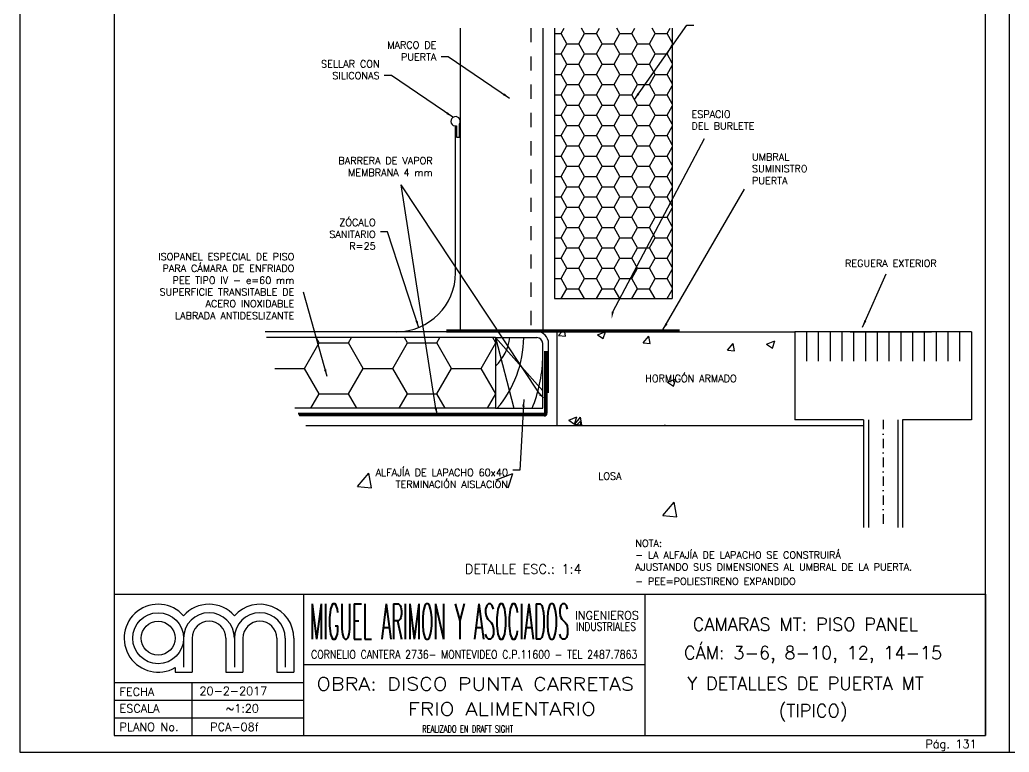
# Model space of a CAD drawing. Extents: x 2682 to 23682, y -29604 to -17724.
# Drawn here: x 2682 to 6882, y -29604 to -26497 of the extents above; entities that cross this region are included whole.
import ezdxf
from ezdxf.enums import TextEntityAlignment as Align

# ---------------------------------------------------------------- set-up
doc = ezdxf.new("R2010")
doc.units = 0
doc.header["$MEASUREMENT"] = 0
doc.linetypes.add('CEN5', pattern=[80, 40, -20, 0, -20])
doc.linetypes.add('PUN20 - - - -', pattern=[120, 60, -60])
doc.layers.get('0').update_dxf_attribs({"linetype": 'CONTINUOUS'})
for name, color, linetype in [('0.25', 50, 'CONTINUOUS'), ('0.35', 7, 'CONTINUOUS'), ('0.45', 23, 'CONTINUOUS'), ('0.6', 15, 'CONTINUOUS'), ('A_tabiq-paneles-fino', 10, 'CONTINUOUS'), ('AABERTURA FINO', 41, 'CONTINUOUS'), ('AISLACIÓN MT', 30, 'CONTINUOUS'), ('Eq_camaras', 3, 'CONTINUOUS'), ('FI', 2, 'CONTINUOUS'), ('GR', 9, 'CONTINUOUS'), ('MA', 15, 'CONTINUOUS'), ('MF', 19, 'CONTINUOUS'), ('TX', 13, 'CONTINUOUS')]:
    doc.layers.add(name, color=color, linetype=linetype)
doc.styles.add('ROMANS', font='romans')
doc.styles.get("Standard").update_dxf_attribs({"font": 'ITALIC'})
doc.dimstyles.new('RPM 1-50', dxfattribs={"dimscale": 20, "dimtxt": 1.5, "dimasz": 1.5, "dimexe": 1, "dimexo": 2, "dimgap": 1, "dimtad": 0, "dimdec": 0, "dimtxsty": 'ROMANS', "dimcen": 1.5, "dimclrd": 256, "dimclre": 256, "dimclrt": 256, "dimadec": 0, "dimazin": 0, "dimtfac": 1, "dimtdec": 0, "dimtix": 1, "dimtmove": 2, "dimatfit": 0, "dimfxl": 1, "dimtolj": 1, "dimlwd": -1, "dimlwe": -1, "dimarcsym": 0})
doc.dimstyles.get("Standard").update_dxf_attribs({"dimtxt": 0.18, "dimasz": 0.18, "dimexe": 0.18, "dimexo": 0.0625, "dimgap": 0.09, "dimtad": 0, "dimtih": 1, "dimtoh": 1, "dimdec": 4, "dimzin": 0, "dimdsep": 46, "dimtxsty": 'Standard', "dimcen": 0.09, "dimadec": 0, "dimazin": 0, "dimtfac": 1, "dimtdec": 4, "dimtofl": 0, "dimtmove": 0, "dimatfit": 3, "dimfxl": 1, "dimtolj": 1, "dimtzin": 0, "dimarcsym": 0})

msp = doc.modelspace()

# ---------------------------------------------------------------- hatches: boundary and pattern name
at = {"layer": 'AABERTURA FINO'}
h = msp.add_hatch(dxfattribs=at)
h.set_pattern_fill('HONEY', color=256, scale=400, style=0)
h.set_pattern_definition([(0, (30654.474, -14993.83), (75, 43.30127), [50, -100]), (120, (30654.474, -14993.83), (-75, 43.30127), [50, -100]), (60, (30654.474, -14993.83), (2e-07, 86.60254), [-100, 50])])
h.paths.add_polyline_path([(4951.71611, -27679.58866), (4951.71611, -26531.89798), (5451.71611, -26531.89798), (5451.71611, -27679.58866)])

# ---------------------------------------------------------------- linework, layer by layer
at = {"layer": '0.25'}
for p, q in [((4535.48935, -26946.58925), (4535.48935, -26994.25198)), ((4548.4277, -26994.25198), (4548.4277, -26938.18451)), ((4535.48935, -26994.25198), (4548.4277, -26994.25198)), ((4493.0288, -27812.04141), (5482.9522, -27812.04141)), ((4493.0288, -27816.04141), (5482.9522, -27816.04141)), ((4493.0288, -27820.04141), (5482.9522, -27820.04141))]:
    msp.add_line(p, q, dxfattribs=at)
msp.add_arc((4531.82084, -26927.22849), 19.89528, 326.58602814, 280.62564746, dxfattribs=at)
at = {"layer": '0.6'}
for p, q in [((3082.03522, -23793.22941), (3082.03522, -28933.22941)), ((6782.03522, -29533.22941), (6782.03522, -23793.22941)), ((3082.03522, -28933.22941), (6782.03522, -28933.22941)), ((3082.03522, -28933.22941), (3082.03522, -29533.22941)), ((3888.43473, -29533.22941), (3888.43473, -28933.22941)), ((5335.23498, -28933.22941), (5335.23498, -29533.22941)), ((6782.03522, -28933.22941), (6782.03522, -29533.22941)), ((3413.23502, -29120.4293), (3413.23502, -29264.42921)), ((3557.23493, -29120.4293), (3557.23493, -29264.42921)), ((3629.23489, -29120.4293), (3629.23489, -29264.42921)), ((3773.2348, -29120.4293), (3773.2348, -29264.42921)), ((3845.23476, -29120.4293), (3845.23476, -29264.42921)), ((3341.23506, -29245.13688), (3341.23506, -29264.42921)), ((3341.23506, -29264.42921), (3413.23502, -29264.42921)), ((3557.23493, -29264.42921), (3629.23489, -29264.42921)), ((3773.2348, -29264.42921), (3845.23476, -29264.42921)), ((5335.23498, -29233.22941), (3888.43473, -29233.22941)), ((3082.03522, -29307.62918), (3888.43473, -29307.62918)), ((3082.03522, -29533.22941), (6782.03522, -29533.22941)), ((3082.03522, -29533.22941), (6782.03522, -29533.22941))]:
    msp.add_line(p, q, dxfattribs=at)
msp.add_circle((3269.23511, -29120.4293), 71.99996, dxfattribs=at)
for centre, radius, start, end in [((3269.23511, -29120.4293), 143.99991, 41.40962211, 300), ((3485.23498, -29120.4293), 143.99991, 41.40962211, 138.59037789), ((3701.23485, -29120.4293), 143.99991, 0, 138.59037789), ((3485.23498, -29120.4293), 71.99996, 0, 180), ((3701.23485, -29120.4293), 71.99996, 0, 180)]:
    msp.add_arc(centre, radius, start, end, dxfattribs=at)
at = {"layer": 'A_tabiq-paneles-fino'}
for p, q in [((4701.71611, -27845.04141), (4901.71611, -28070.40851)), ((4701.71611, -27845.04141), (4779.83124, -28145.04141)), ((4701.71611, -27845.04141), (4701.71611, -28145.04141)), ((4701.71611, -27845.04141), (4876.71611, -27845.04141)), ((4901.71611, -28145.04141), (4901.71611, -27870.04141)), ((4701.71611, -28145.04141), (4901.71611, -28145.04141))]:
    msp.add_line(p, q, dxfattribs=at)
for centre, radius, start, end in [((4545.83153, -27812.11545), 219.33858, 315.29214318, 351.36642361), ((4349.83066, -27839.83857), 471.40262, 319.65146437, 359.36761748), ((4876.71611, -27870.04141), 25, 0, 90), ((4310.24599, -27917.41199), 591.77873, 337.37780498, 358.14953128)]:
    msp.add_arc(centre, radius, start, end, dxfattribs=at)
at = {"layer": 'AABERTURA FINO'}
for p, q in [((3952.46298, -27867.39516), (3939.55704, -27845.04141)), ((4077.46301, -27867.39511), (4090.36892, -27845.04141)), ((4327.46298, -27867.39516), (4314.55704, -27845.04141)), ((4452.463, -27867.3951), (4465.36892, -27845.04141)), ((4702.463, -27867.39511), (4689.55709, -27845.04141)), ((3889.96301, -27975.64828), (3952.46301, -27867.39511)), ((3952.46304, -27867.39516), (4077.46304, -27867.39516)), ((4139.96298, -27975.64834), (4077.46298, -27867.39516)), ((4264.963, -27975.64828), (4327.463, -27867.39511)), ((4327.46304, -27867.39515), (4452.46304, -27867.39515)), ((4514.96298, -27975.64833), (4452.46298, -27867.39516)), ((4639.96303, -27975.64823), (4702.46303, -27867.39506)), ((3764.96304, -27975.64833), (3889.96304, -27975.64833)), ((3952.46298, -28083.90151), (3889.96298, -27975.64834)), ((4077.46301, -28083.90146), (4139.96301, -27975.64828)), ((4139.96304, -27975.64833), (4264.96304, -27975.64833)), ((4327.46298, -28083.90151), (4264.96298, -27975.64833)), ((4452.463, -28083.90146), (4514.963, -27975.64828)), ((4514.96306, -27975.64828), (4639.96306, -27975.64828)), ((4702.46301, -28083.90146), (4639.96301, -27975.64828)), ((3917.1639, -28145.04141), (3952.4631, -28083.90141)), ((3952.46304, -28083.90151), (4077.46304, -28083.90151)), ((4112.76212, -28145.04141), (4077.46298, -28083.90151)), ((4292.16377, -28145.04141), (4327.46297, -28083.90141)), ((4327.46304, -28083.9015), (4452.46304, -28083.9015)), ((4487.76212, -28145.04141), (4452.46298, -28083.90151)), ((4667.16377, -28145.04141), (4702.46297, -28083.9014)), ((4667.16383, -28145.04141), (4702.463, -28083.90145))]:
    msp.add_line(p, q, dxfattribs=at)
at = {"layer": 'AISLACIÓN MT'}
for p, q in [((4551.71611, -26531.89798), (4551.71611, -27820.04141)), ((4901.71611, -26531.89798), (4901.71611, -27826.74014)), ((4951.71611, -26531.89798), (4951.71611, -27679.58866)), ((5451.71611, -26531.89798), (5451.71611, -27679.58866)), ((4951.71611, -27679.58866), (5451.71611, -27679.58866)), ((4701.71611, -27845.04141), (3729.04193, -27845.04141)), ((4701.71611, -28145.04141), (3850.2094, -28145.04141))]:
    msp.add_line(p, q, dxfattribs=at)
at = {"layer": 'Eq_camaras'}
for p, q in [((4909.4782, -27902.94045), (4909.4782, -28166.28662)), ((4911.4782, -27902.94045), (4911.4782, -28166.28662)), ((4913.4782, -27902.94045), (4913.4782, -28166.28662)), ((4915.4782, -27902.94045), (4915.4782, -28166.28662)), ((4917.4782, -27902.94045), (4917.4782, -28166.28662)), ((4919.4782, -27902.94045), (4919.4782, -28166.28662)), ((4908.4782, -28167.28662), (3863.33175, -28167.28662)), ((4908.4782, -28169.28662), (3864.54409, -28169.28662)), ((4908.4782, -28171.28662), (3865.76187, -28171.28662)), ((4908.4782, -28173.28662), (3866.98514, -28173.28662)), ((4908.4782, -28175.28662), (3868.21389, -28175.28662)), ((4908.4782, -28177.28662), (3869.44816, -28177.28662))]:
    msp.add_line(p, q, dxfattribs=at)
for radius in [1, 3, 5, 7, 9, 11]:
    msp.add_arc((4908.4782, -28166.28662), radius, 270, 0, dxfattribs=at)
at = {"layer": 'FI'}
for p, q in [((2682.02535, -23663.99649), (2682.02535, -29603.99649)), ((6882.01548, -23663.99649), (6882.01548, -29603.99649)), ((6882.03522, -23663.99649), (6882.03522, -29603.99649)), ((3377.23504, -29120.4293), (3377.23504, -29243.36779)), ((3593.23491, -29120.4293), (3593.23491, -29243.36779)), ((3809.23478, -29120.4293), (3809.23478, -29243.36779)), ((3411.76899, -29307.62918), (3411.76899, -29533.22941)), ((3082.03522, -29382.82918), (3888.43473, -29382.82918)), ((3082.03522, -29458.02918), (3888.43473, -29458.02918)), ((2682.02535, -29603.99649), (6882.03522, -29603.99649)), ((4474.26003, -29603.99649), (6882.03522, -29603.99649)), ((6882.01548, -29603.99649), (11082.02535, -29603.99649))]:
    msp.add_line(p, q, dxfattribs=at)
msp.add_circle((3269.23511, -29120.4293), 107.99994, dxfattribs=at)
for centre in [(3485.23498, -29120.4293), (3701.23485, -29120.4293)]:
    msp.add_arc(centre, 107.99994, 0, 180, dxfattribs=at)
at = {"layer": 'GR'}
for p, q in [((4531.82084, -27570.04141), (4531.82084, -26945.99113)), ((4876.71611, -27820.04141), (3723.0614, -27820.04141)), ((4963.51496, -28219.12749), (4963.51496, -27820.04141)), ((4963.51496, -27820.04141), (5971.71611, -27820.04141)), ((4926.71611, -28079.1329), (4926.71611, -27870.04141)), ((6264.21611, -28219.12749), (3896.57133, -28219.12749))]:
    msp.add_line(p, q, dxfattribs=at)
for centre, radius, start, end in [((4281.82084, -27570.04141), 250, 270, 0), ((4876.71611, -27870.04141), 50, 0, 90)]:
    msp.add_arc(centre, radius, start, end, dxfattribs=at)
at = {"layer": 'MA'}
msp.add_line((3082.03522, -29307.62918), (3888.43473, -29307.62918), dxfattribs=at)
at = {"layer": 'MF', "linetype": 'PUN20 - - - -'}
msp.add_line((4851.71611, -26531.89798), (4851.71611, -27820.04141), dxfattribs=at)
at = {"layer": 'MF'}
for p, q in [((4969.09437, -27835.86193), (4998.98021, -27838.4766)), ((4969.09441, -27835.8619), (4982.36938, -27820.04141)), ((4998.90562, -27838.38303), (4995.52229, -27820.04141)), ((5133.66664, -27832.67995), (5158.53777, -27849.45574)), ((5133.66669, -27832.67998), (5166.59129, -27820.04141)), ((5158.46296, -27849.36285), (5168.30144, -27820.04141)), ((5327.7245, -27867.23797), (5351.82904, -27838.51131)), ((5357.53568, -27869.75938), (5351.7544, -27838.41804)), ((6721.71611, -27820.04141), (5971.71611, -27820.04141)), ((5971.71611, -27820.04141), (5971.71611, -28194.05467)), ((6021.71611, -27820.04141), (6021.71611, -27945.04141)), ((6071.71611, -27820.04141), (6071.71611, -27945.04141)), ((6121.71611, -27820.04141), (6121.71611, -27945.04141)), ((6171.71611, -27820.04141), (6171.71611, -27945.04141)), ((6206.88523, -27820.04141), (6551.78131, -27820.04141)), ((6221.71611, -27820.04141), (6221.71611, -27945.04141)), ((6271.71611, -27820.04141), (6271.71611, -27945.04141)), ((6321.71611, -27820.04141), (6321.71611, -27945.04141)), ((6371.71611, -27820.04141), (6371.71611, -27945.04141)), ((6421.71611, -27820.04141), (6421.71611, -27945.04141)), ((6721.71611, -27820.04141, 0.00009), (6421.71611, -27820.04141)), ((6471.71611, -27820.04141), (6471.71611, -27945.04141)), ((6521.71611, -27820.04141), (6521.71611, -27945.04141)), ((6571.71611, -27820.04141), (6571.71611, -27945.04141)), ((6621.71611, -27820.04141), (6621.71611, -27945.04141)), ((6671.71611, -27820.04141), (6671.71611, -27945.04141)), ((6721.71611, -27820.04141), (6721.71611, -28194.05467)), ((5327.72446, -27867.238), (5357.6103, -27869.85267)), ((5686.35459, -27898.61404), (5710.45913, -27869.88737)), ((5716.16575, -27901.13573), (5710.38447, -27869.79438)), ((5852.23136, -27872.72382), (5877.10249, -27889.49961)), ((5852.23141, -27872.72384), (5887.24068, -27859.28505)), ((5877.02764, -27889.40728), (5887.1658, -27859.1927)), ((5686.35455, -27898.61407), (5716.24039, -27901.22874)), ((5432.12017, -28033.9894), (5456.9913, -28050.76519)), ((5432.12022, -28033.98942), (5467.12949, -28020.55062)), ((5456.91632, -28050.67253), (5467.05448, -28020.45795)), ((5012.00903, -28195.255), (5047.01829, -28181.8162)), ((5036.80501, -28211.93778), (5046.94317, -28181.7232)), ((5012.00898, -28195.25498), (5036.8801, -28212.03076)), ((5038.47003, -28211.958), (5068.35588, -28214.57267)), ((5038.47008, -28211.95797), (5062.57461, -28183.2313)), ((5042.80021, -28219.12749), (5062.98776, -28198.08773)), ((5068.28099, -28214.47915), (5062.49971, -28183.13781)), ((5065.37015, -28219.12749), (5062.91214, -28197.99855)), ((5417.41187, -28219.12749), (5421.20471, -28214.60737)), ((5421.98076, -28219.12749), (5421.12978, -28214.51416)), ((6264.21611, -28194.05467), (5971.71611, -28194.05467)), ((6264.21611, -28194.05467), (6264.21611, -28650.91147)), ((6284.21611, -28194.05467), (6284.21611, -28650.91147)), ((6409.21611, -28194.05467), (6409.21611, -28650.91147)), ((6429.21611, -28194.05467), (6429.21611, -28650.91147)), ((6721.71611, -28194.05467), (6429.21611, -28194.05467)), ((4115.65394, -28476.98073), (4163.86301, -28419.5274)), ((4175.43169, -28482.17135), (4163.86913, -28419.48866)), ((4704.71343, -28448.92341), (4774.73196, -28422.04582)), ((4754.46172, -28482.43683), (4774.73804, -28422.00768)), ((4115.65394, -28476.98075), (4175.42562, -28482.21009)), ((5411.42297, -28600.29287), (5459.63204, -28542.83954)), ((5471.2012, -28605.4845), (5459.63864, -28542.80182)), ((5411.42297, -28600.29288), (5471.19465, -28605.52223))]:
    msp.add_line(p, q, dxfattribs=at)
at = {"layer": 'MF', "linetype": 'CEN5'}
msp.add_line((6346.71611, -28194.05467), (6346.71611, -28650.91147), dxfattribs=at)
at = {"layer": 'TX'}
for p, q in [((5198.81673, -27735.8273), (5588.0805, -27000.86977)), ((4448.65562, -28146.09291), (4300.87266, -27197.46778))]:
    msp.add_line(p, q, dxfattribs=at)
msp.add_lwpolyline([(4889.12945, -28085.5818), (4300.87266, -27197.46778)], dxfattribs=at)
for points in [[(5203.761, -27736.57177), (5194.34992, -27765.4929), (5193.87246, -27735.08283)], [(4892.38903, -28081.79035), (4911.8782, -28105.13927), (4885.86987, -28089.37326)], [(4453.57295, -28145.18744), (4454.08844, -28175.59689), (4443.73829, -28146.99838)]]:
    msp.add_solid(points, dxfattribs=at)

# ---------------------------------------------------------------- texts
at = {"style": 'ROMANS'}
msp.add_text('DETALLE ESC.: 1:4', height=40, dxfattribs=at).set_placement((4819.42817, -28826.72165), align=Align.MIDDLE)
at = {"layer": '0.35', "style": 'ROMANS'}
for s, width, p, p2 in [('INGENIEROS ', 0.868836, (5039.36868, -29040.74901), (5333.32495, -29040.74901)), ('INDUSTRIALES', 0.729467, (5043.10537, -29088.46393), (5297.20319, -29088.46393))]:
    msp.add_text(s, height=35, dxfattribs=dict(at, width=width)).set_placement(p, p2, align=Align.FIT)
for s, p in [('FECHA', (3105.57742, -29365.23413)), ('ESCALA', (3105.57742, -29435.84606)), ('PLANO No.', (3105.57742, -29514.24536))]:
    msp.add_text(s, height=35, dxfattribs=at).set_placement(p)
at = {"layer": '0.45', "style": 'ROMANS'}
for s, p in [('CAMARAS MT: PISO PANEL', (6017.20159, -29061.53812)), ('CÁM: 3-6, 8-10, 12, 14-15', (6049.34624, -29181.41999)), ('Y DETALLES DE PUERTA MT', (6017.20159, -29312.20015)), ('(TIPICO)', (6049.34624, -29432.08201))]:
    msp.add_text(s, height=55, dxfattribs=at).set_placement(p, align=Align.MIDDLE)
at = {"layer": '0.6', "style": 'ROMANS'}
for s, width, p, p2 in [('OBRA: DISCO PUNTA CARRETAS', 1.035604, (3941.13087, -29341.66942), (5289.14228, -29341.66942)), ('FRIO ALIMENTARIO', 1.088962, (4328.99248, -29448.1097), (5127.56497, -29448.1097))]:
    msp.add_text(s, height=55, dxfattribs=dict(at, width=width)).set_placement(p, p2, align=Align.FIT)
at = {"layer": 'FI', "style": 'ROMANS', "width": 0.730272}
msp.add_text('CORNELIO CANTERA 2736- MONTEVIDEO C.P.11600 - TEL 2487.7863', height=35, dxfattribs=at).set_placement((3918.34896, -29206.69584), (5303.43109, -29206.69584), align=Align.FIT)
at = {"layer": 'FI', "style": 'ROMANS'}
for s, p in [('20-2-2017', (3444.84708, -29361.5731)), ('~1:20', (3556.13657, -29435.84606)), ('PCA-08f', (3490.2856, -29514.24536)), ('Pág. 131', (6526.45882, -29586.44119))]:
    msp.add_text(s, height=35, dxfattribs=at).set_placement(p)
at = {"layer": 'FI', "style": 'ROMANS', "width": 0.691964}
msp.add_text('REALIZADO EN DRAFT SIGHT', height=30, dxfattribs=at).set_placement((4583.2278, -29505.60529), align=Align.MIDDLE)
at = {"layer": 'GR', "style": 'ROMANS', "width": 0.325217}
msp.add_text('MIGUEL ARIMON Y ASOCIADOS', height=150, dxfattribs=at).set_placement((3913.36666, -29125.05338), (5014.45713, -29125.05338), align=Align.FIT)
at = {"layer": 'TX', "style": 'ROMANS'}
for s, p in [('REGUERA EXTERIOR', (6185.06623, -27530.171)), (' HORMIGÓN ARMADO', (5316.26598, -28018.49131)), ('LOSA', (5137.3531, -28432.77443)), ('- PEE=POLIESTIRENO EXPANDIDO', (5294.14359, -28878.96295))]:
    msp.add_text(s, height=30, dxfattribs=at).set_placement(p, align=Align.MIDDLE_LEFT)
at = {"layer": 'TX', "char_height": 30, "style": 'ROMANS'}
for s, insert, attachment_point in [('MARCO DE\\PPUERTA', (4450.29884, -26669.20818), 9), ('SELLAR CON\\PSILICONAS', (4209.26763, -26748.66796), 9), ('ESPACIO\\PDEL BURLETE', (5533.20579, -26882.17112), 1), ('BARRERA DE VAPOR\\PMEMBRANA 4 mm', (4434.4777, -27159.66069), 9), ('UMBRAL \\PSUMINISTRO \\PPUERTA', (5790.52107, -27128.78591), 4), ('ZÓCALO\\PSANITARIO\\PR=25', (4192.53443, -27471.61677), 9), ('ISOPANEL ESPECIAL DE PISO\\PPARA CÁMARA DE ENFRIADO\\PPEE TIPO IV - e=60 mm\\PSUPERFICIE TRANSITABLE DE \\PACERO INOXIDABLE\\PLABRADA ANTIDESLIZANTE', (3847.18457, -27766.52397), 9), ('ALFAJÍA DE LAPACHO 60x40\\PTERMINACIÓN AISLACIÓN', (4754.46172, -28482.43683), 9), ('NOTA: \\P- LA ALFAJÍA DE LAPACHO SE CONSTRUIRÁ \\PAJUSTANDO SUS DIMENSIONES AL UMBRAL DE LA PUERTA.', (5294.67227, -28702.79626), 1)]:
    msp.add_mtext(s, dxfattribs=dict(at, insert=insert, attachment_point=attachment_point))

# ---------------------------------------------------------------- leaders
at = {"layer": 'TX', "annotation_type": 0, "has_hookline": 1}
for points, hookline_direction, text_width in [([(5290.92452, -26834.90751), (5513.09004, -26519.22409), (5543.09004, -26519.22409)], 0, 388.57143), ([(4761.38012, -26829.92896), (4500.29884, -26654.20818), (4470.29884, -26654.20818)], 1, 230), ([(4520.3489, -26909.38874), (4259.26763, -26733.66796), (4229.26763, -26733.66796)], 1, 272.85714), ([(4375.72327, -27803.43497), (4242.53443, -27396.61677), (4212.53443, -27396.61677)], 1, 210), ([(4821.55007, -28108.23521), (4804.46172, -28407.43683), (4774.46172, -28407.43683)], 1, 640)]:
    msp.add_leader(points, dimstyle='RPM 1-50', override={"dimgap": 1, "dimtad": 0}, dxfattribs=dict(at, hookline_direction=hookline_direction, text_width=text_width))
at = {"layer": 'TX'}
for points, dimstyle, override in [([(5412.33788, -27812.04141), (5757.8158, -27215.04056)], 'RPM 1-50', {"dimgap": 1, "dimtad": 0}), ([(6259.04869, -27801.34378), (6359.98024, -27573.91601)], 'Standard', {"dimtxt": 30, "dimasz": 30, "dimgap": 15, "dimtad": 0, "dimtih": 0, "dimdec": 0, "dimtxsty": 'ROMANS', "dimtdec": 0, "dimtix": 1, "dimtmove": 2}), ([(3986.24093, -28009.83603), (3886.91497, -27652.31629)], 'RPM 1-50', {"dimgap": 1, "dimtad": 0})]:
    msp.add_leader(points, dimstyle=dimstyle, override=override, dxfattribs=at)

doc.saveas('drawing.dxf')
